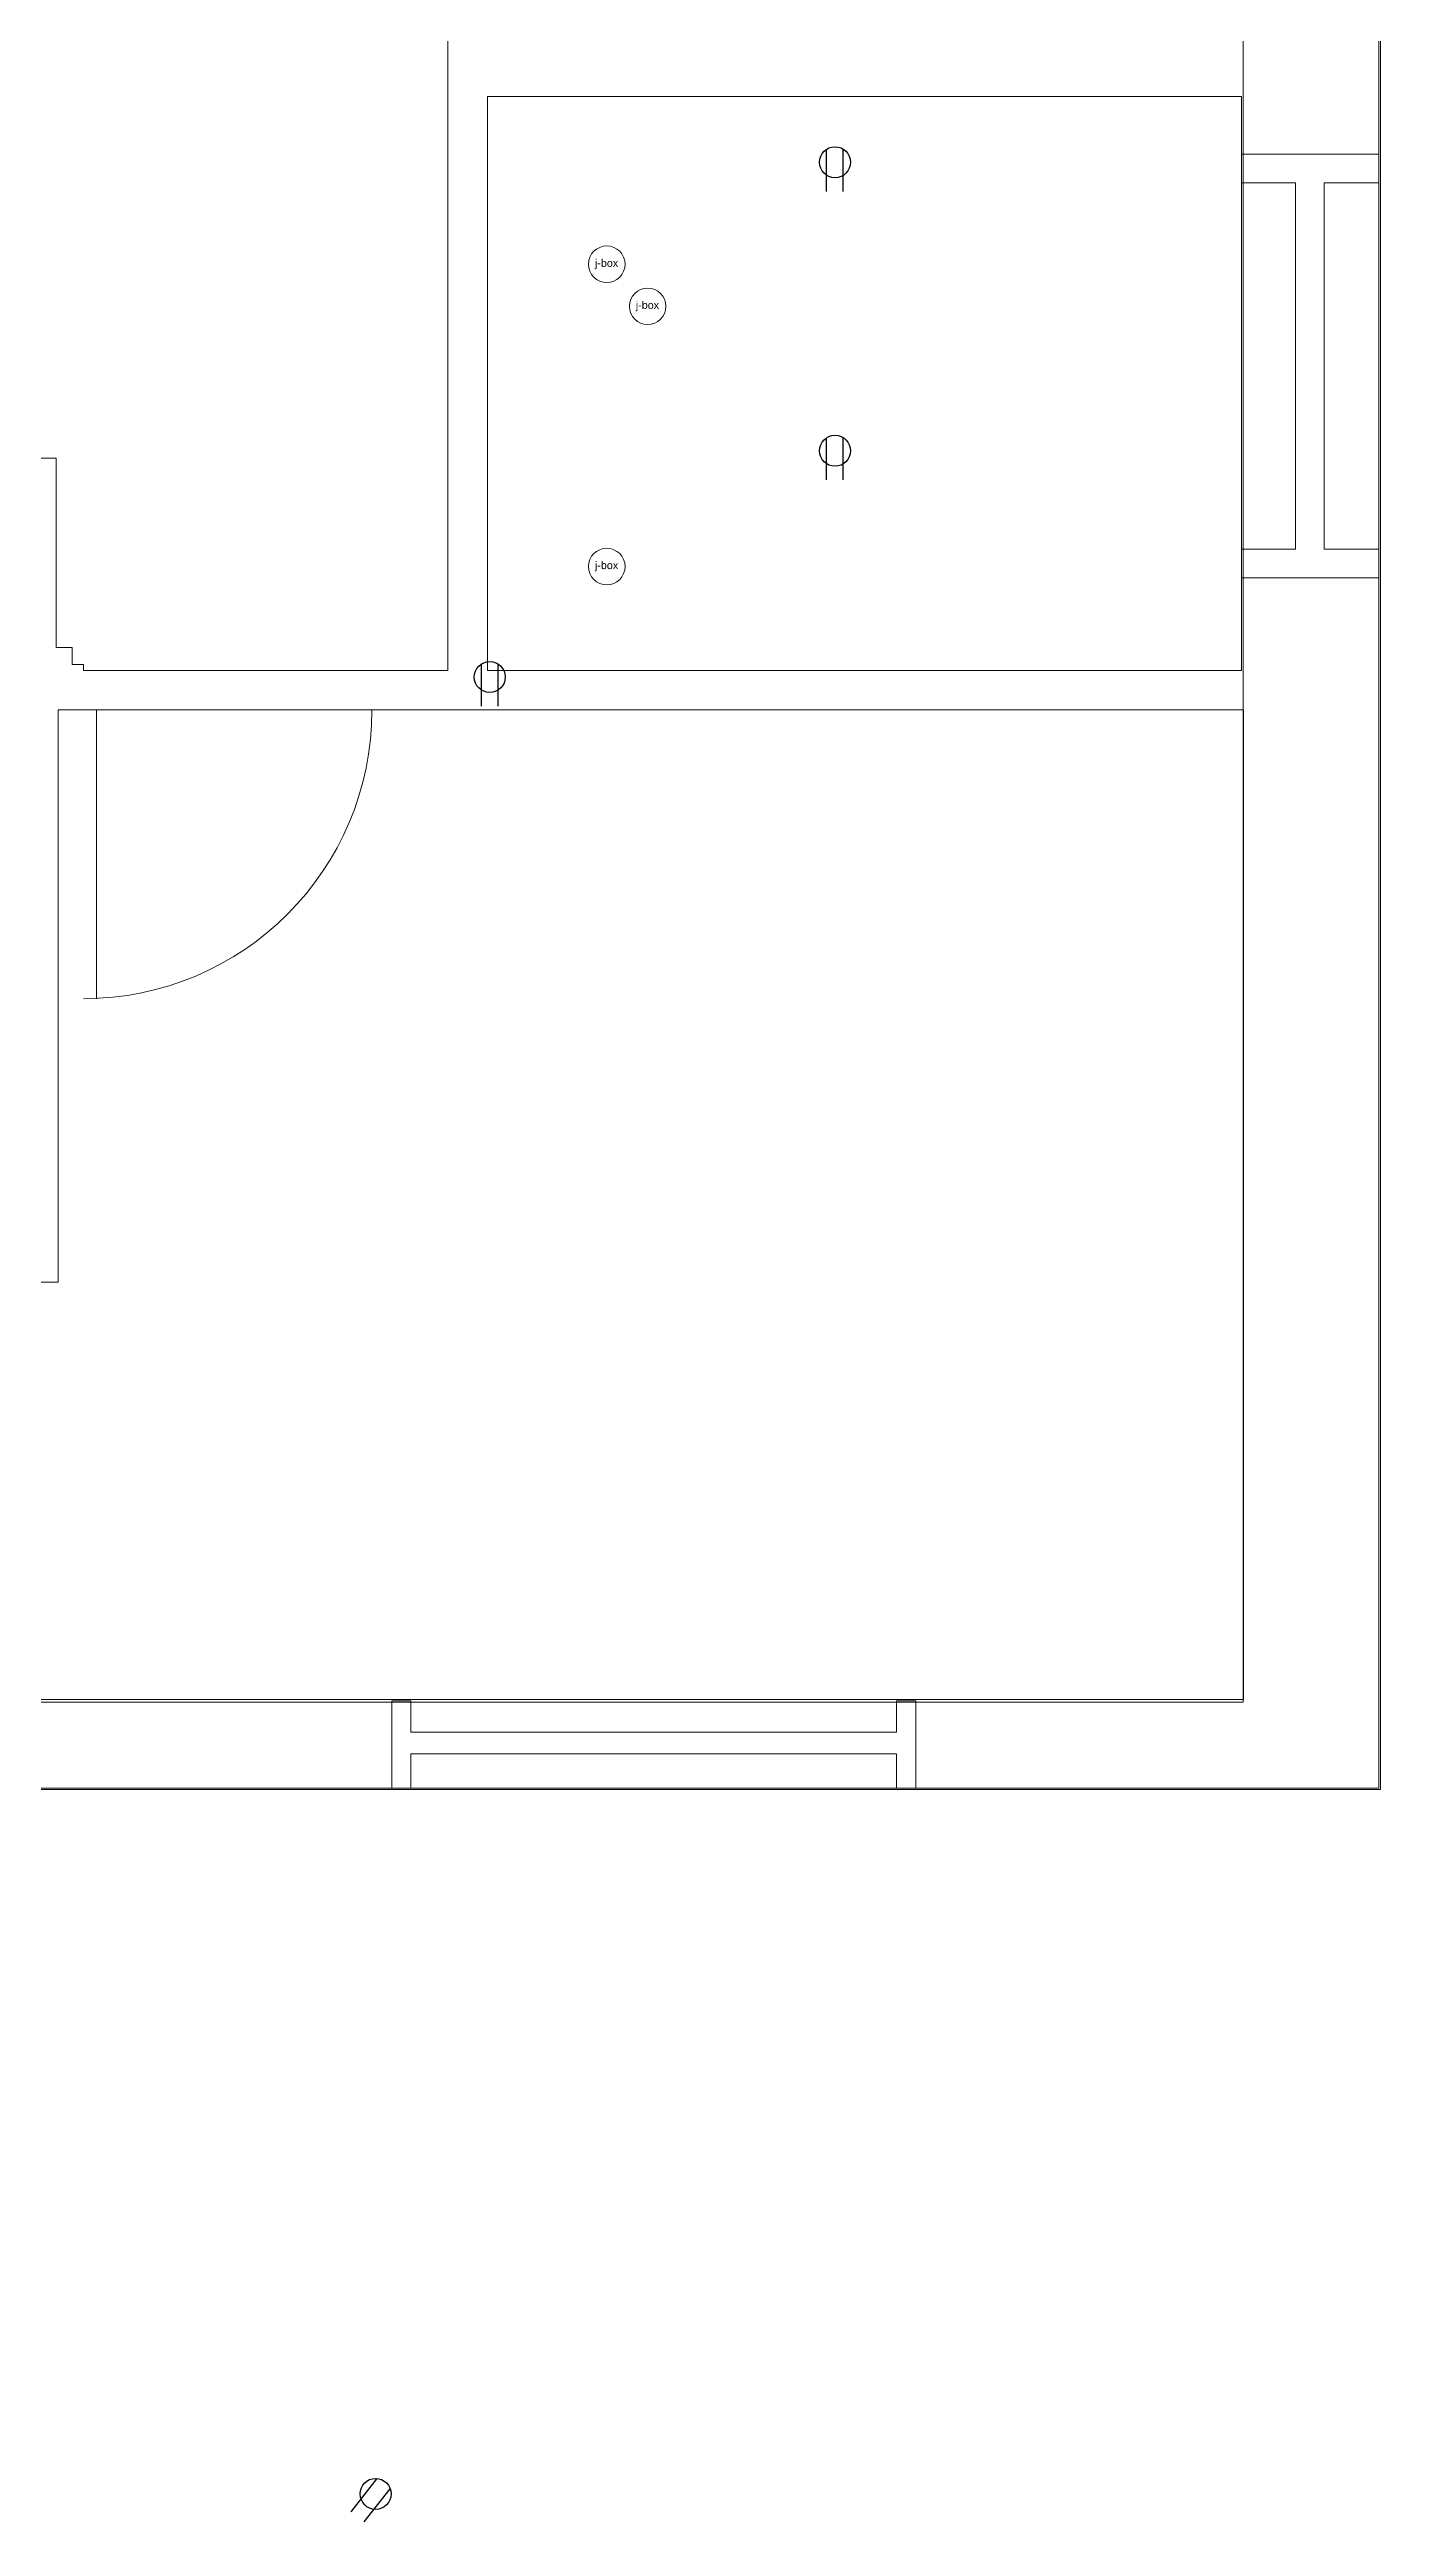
# Model space of a CAD drawing. Header units: inches. Extents: x -179 to 699, y -214 to 441.
# Drawn here: x 392.9 to 531.3, y -45.9 to 211.6 of the extents above; entities that cross this region are included whole.
import ezdxf
from ezdxf.enums import TextEntityAlignment as Align

# ---------------------------------------------------------------- set-up
doc = ezdxf.new("R2010")
doc.units = ezdxf.units.IN
doc.header["$MEASUREMENT"] = 0
doc.layers.get('0').update_dxf_attribs({"color": 1, "lineweight": 9})
for name, color, linetype, lineweight in [('A201-Floorplan-2nd-floor', 7, 'Continuous', 9), ('A301-Floorplan-attic', 7, 'Continuous', 9), ('E201-Electrical-2nd-floor', 7, 'Continuous', 9), ('E301-Electrical-attic', 7, 'Continuous', 9)]:
    doc.layers.add(name, color=color, linetype=linetype, lineweight=lineweight)
doc.layers.get('0').off()
doc.layers.get('E201-Electrical-2nd-floor').off()
doc.layers.get('E301-Electrical-attic').off()
doc.styles.add('Reg', font='Arial.ttf', dxfattribs={"height": 3})

# ---------------------------------------------------------------- blocks, each defined once
blk = doc.blocks.new('cgri')
at = {"layer": ''}
for p, q in [((291.65, 54.83), (291.65, 59.21)), ((293.38, 54.83), (293.38, 59.22))]:
    blk.add_line(p, q, dxfattribs=at)
blk.add_circle((292.52, 57.86), 1.61, dxfattribs=at)
blk = doc.blocks.new('*U11')
at = {"layer": 'E201-Electrical-2nd-floor'}
blk.add_blockref('cgri', (0, 0), dxfattribs=at)
at = {"style": 'Reg'}
blk.add_attdef('ID', text='', height=3, dxfattribs=at).set_placement((292.6, 61.43), align=Align.MIDDLE_CENTER)
blk = doc.blocks.new('E301-Electrical-jboxes')
at = {"layer": 'A301-Floorplan-attic'}
for p, q in [((0, -445.28), (0, 0)), ((9.08, -8.3), (9.08, -431)), ((320.08, -431), (9.08, -431)), ((328.58, -445.28), (0, -445.28))]:
    blk.add_line(p, q, dxfattribs=at)
for centre in [(127.15, -364.8), (158.58, -364.8), (154.2, -369.05)]:
    blk.add_circle(centre, 1.9, dxfattribs=at)
at = {"layer": 'A301-Floorplan-attic', "style": 'Reg'}
for p in [(126.88, -363.57), (158.3, -363.57), (153.93, -367.82)]:
    blk.add_text('j-box', height=0.798, rotation=270, dxfattribs=at).set_placement(p)

msp = doc.modelspace()

# ---------------------------------------------------------------- linework, layer by layer
at = {"layer": 'A201-Floorplan-2nd-floor'}
for p, q in [((516.83, 200.71), (531.11, 200.71)), ((516.83, 156.65), (531.11, 156.65)), ((397.76, 112.9), (397.76, 142.9))]:
    msp.add_line(p, q, dxfattribs=at)
for points in [[(85.83, 30.84), (85.83, 359.41), (531.11, 359.41), (531.11, 30.84)], [(216.18, 169.09), (393.55, 169.09), (393.55, 149.4), (395.2, 149.4), (395.2, 147.65), (396.39, 147.65), (396.39, 147.03), (434.28, 147.03), (434.28, 214.16), (447.84, 214.16), (447.84, 238.16), (390.71, 238.16), (390.71, 243.96), (390.71, 350.91), (94.13, 350.91), (94.13, 39.91), (216.18, 39.91), (216.18, 156.91), (186.18, 156.91), (186.18, 161.66), (216.18, 161.66)], [(438.41, 206.71), (516.83, 206.71), (516.83, 147.03), (438.41, 147.03)], [(517.05, 142.93), (393.77, 142.93), (393.77, 83.42), (364.65, 83.42), (364.65, 40.03), (517.05, 40.03)]]:
    msp.add_lwpolyline(points, close=True, dxfattribs=at)
for points in [[(516.83, 197.71), (522.45, 197.71), (522.45, 159.65), (516.83, 159.65)], [(531.11, 197.71), (525.45, 197.71), (525.45, 159.65), (531.11, 159.65)], [(482.95, 39.91), (482.95, 30.84), (482.95, 39.91), (480.95, 39.91), (480.95, 36.66), (430.45, 36.66), (430.45, 39.91), (428.45, 39.91), (428.45, 30.84), (430.45, 30.84), (430.45, 34.41), (480.95, 34.41), (430.45, 34.41)], [(480.95, 34.41), (480.95, 30.84), (482.95, 30.84)]]:
    msp.add_lwpolyline(points, dxfattribs=at)
msp.add_arc((396.39, 142.9), 30, 270, 0, dxfattribs=at)

# ---------------------------------------------------------------- block references
at = {"layer": 'E201-Electrical-2nd-floor'}
for p in [(182.04, 142), (182.04, 112), (146.13, 88.48)]:
    msp.add_blockref('*U11', p, dxfattribs=at)
at = {"layer": 'E201-Electrical-2nd-floor', "rotation": 321.8875507478615}
msp.add_blockref('*U11', (160.91, 92.48), dxfattribs=at)
at = {"layer": 'E301-Electrical-attic', "lineweight": 30, "rotation": 89.99999999999999}
msp.add_blockref('E301-Electrical-jboxes', (86.02, 30.68), dxfattribs=at)

doc.saveas('drawing.dxf')
